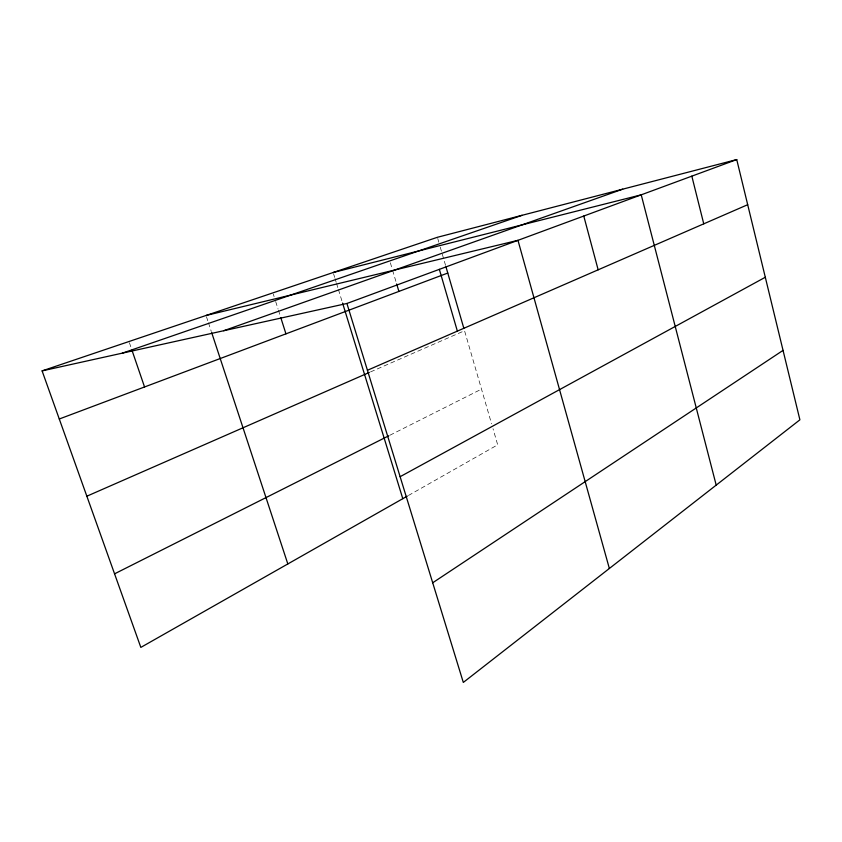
<?xml version="1.0" encoding="UTF-8"?>
<svg xmlns="http://www.w3.org/2000/svg" width="842" height="842" viewBox="0 0 842 842"><rect width="100%" height="100%" fill="white"/><g stroke="black" fill="none" stroke-linecap="round" stroke-linejoin="round"><path stroke-width="0.63" stroke-dasharray="4.21 3.16" d="M408.433 495.485L497.685 444.818L493.012 428.725M389.941 435.219L481.508 389.12M370.522 371.922L464.542 330.727L491.57 423.779M129.415 342.747L131.52 348.893M206.448 316.708L208.069 321.633M208.479 322.865L211.31 331.474M273.313 294.121L274.103 296.594M275.681 301.562L278.049 309.014M278.449 310.256L280.418 316.466M333.548 273.734L334.674 277.397M335.053 278.618L336.179 282.28M336.558 283.501L338.063 288.385M338.442 289.606L342.199 301.815M390.351 262.778L392.204 269.008M392.582 270.25L396.298 282.702M437.756 238.518L438.829 242.212M440.261 247.148L445.628 265.651"/><path stroke-width="1.26" d="M432.704 582.78L783.049 350.377M407.296 496.127L140.835 647.403L42.1 370.89L437.398 237.286L736.739 159.57L799.9 419.821L463.31 682.43L346.915 303.478L42.1 370.89M400.118 476.698L765.304 277.26M114.565 573.834L388.783 435.798M86.842 496.201L369.333 372.438M367.428 370.28L747.696 204.701M59.277 419L447.786 273.05M346.915 303.478L736.739 159.57M223.667 330.738L622.712 189.176M122.353 353.145L522.04 215.31M333.179 272.513L641.225 194.828L716.195 485.129M206.048 315.476L517.967 240.328L609.355 568.476M131.931 350.114L144.54 386.962M211.71 332.706L287.827 563.951M280.818 317.708L285.943 333.842M342.568 303.036L402.792 498.685M396.666 283.943L398.897 291.406M439.356 269.345L457.364 331.117M445.986 266.882L463.816 328.222M583.769 216.036L598.157 269.808M691.829 176.146L703.754 223.835"/></g></svg>
